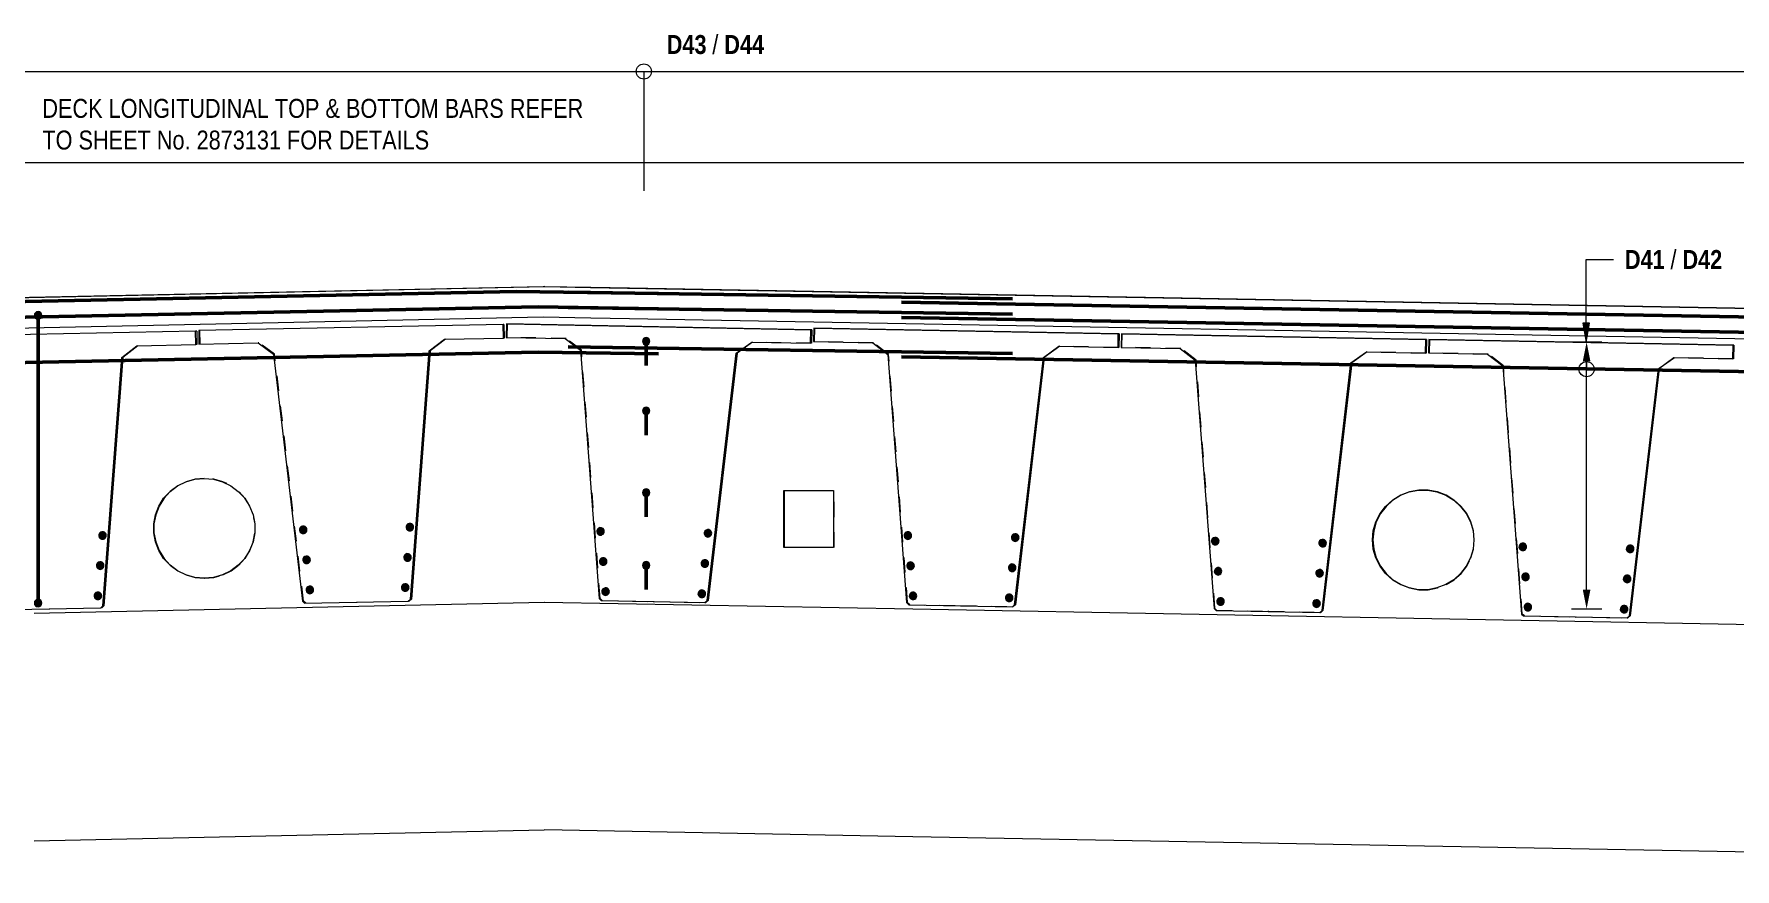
# Model space of a CAD drawing. Header units: metres. Extents: x -1138 to -1067, y 3 to 549.
# Drawn here: x -1085.27 to -1074.04, y 18.3 to 23.81 of the extents above; entities that cross this region are included whole.
import ezdxf

# ---------------------------------------------------------------- set-up
doc = ezdxf.new("R2010")
doc.units = ezdxf.units.M
doc.linetypes.add('JacobsDash', pattern=[0.0045, 0.003, -0.0015])
for name, color, linetype, lineweight in [('A-ANNO-NOTE', 7, 'Continuous', 9), ('A-DETL', 7, 'Continuous', 13), ('A-DETL-GENF', 7, 'Continuous', 9), ('A-FLOR', 7, 'Continuous', 50), ('G-ANNO-TEXT', 7, 'Continuous', 9), ('S-BEAM', 7, 'Continuous', 50), ('S-BEAM-HDLN', 7, 'JacobsDash', 18)]:
    doc.layers.add(name, color=color, linetype=linetype, lineweight=lineweight)
doc.styles.add('Arial Narrow', font='ARIALN.TTF', dxfattribs={"height": 0.125})
doc.styles.add('Arial Narrow_B', font='ARIALNB.TTF', dxfattribs={"height": 0.125})

# ---------------------------------------------------------------- blocks, each defined once
blk = doc.blocks.new('06_SFR_GCT_Girder_SuperT_BR08Edge_CS - Super T - 1815-6270606-DRG-2873133 - ELEVATION-ABUTMENT B INTEGRAL STITCH')
at = {"layer": 'S-BEAM', "lineweight": 13}
blk.add_line((-1112.446, 19.964), (-1112.444, 19.964), dxfattribs=at)
at = {"layer": 'S-BEAM-HDLN', "lineweight": 13}
blk.add_line((-1112.443, 19.964), (-1112.44, 19.965), dxfattribs=at)
blk = doc.blocks.new('06_SFR_GCT_Girder_SuperT_BR08Edge_CS - Super T - 1815-6270390-DRG-2873133 - ELEVATION-ABUTMENT B INTEGRAL STITCH')
at = {"layer": 'S-BEAM', "lineweight": 13}
blk.add_line((-1114.476, 20.002), (-1114.474, 20.002), dxfattribs=at)
at = {"layer": 'S-BEAM-HDLN', "lineweight": 13}
blk.add_line((-1114.473, 20.002), (-1114.47, 20.002), dxfattribs=at)
blk = doc.blocks.new('06_SFR_GCT_Girder_SuperT_BR08Edge_CS - Super T - 1815-6270051-DRG-2873133 - ELEVATION-ABUTMENT B INTEGRAL STITCH')
at = {"layer": 'S-BEAM', "lineweight": 13}
blk.add_line((-1116.506, 20.039), (-1116.504, 20.039), dxfattribs=at)
at = {"layer": 'S-BEAM-HDLN', "lineweight": 13}
blk.add_line((-1116.503, 20.039), (-1116.5, 20.039), dxfattribs=at)
blk = doc.blocks.new('06_SFR_GCT_Girder_SuperT_BR08Edge_CS - Super T - 1815-6269499-DRG-2873133 - ELEVATION-ABUTMENT B INTEGRAL STITCH')
at = {"layer": 'S-BEAM', "lineweight": 13}
for p, q in [((-1119.527, 21.897), (-1121.536, 21.856)), ((-1121.536, 21.856), (-1121.535, 21.766)), ((-1121.536, 21.856), (-1121.53, 21.856)), ((-1120.014, 21.722), (-1119.914, 21.799)), ((-1119.908, 21.799), (-1120.008, 21.722)), ((-1119.914, 21.799), (-1119.525, 21.807)), ((-1119.525, 21.807), (-1119.527, 21.897)), ((-1119.521, 21.897), (-1119.527, 21.897)), ((-1119.519, 21.807), (-1119.525, 21.807)), ((-1119.521, 21.897), (-1119.519, 21.807)), ((-1121.535, 21.766), (-1121.145, 21.774)), ((-1121.145, 21.774), (-1121.042, 21.701)), ((-1121.042, 21.701), (-1120.852, 20.068)), ((-1120.139, 20.082), (-1120.014, 21.722)), ((-1120.008, 21.722), (-1120.132, 20.083)), ((-1120.008, 21.722), (-1120.014, 21.722)), ((-1120.852, 20.068), (-1120.837, 20.055)), ((-1120.837, 20.055), (-1120.153, 20.069)), ((-1120.495, 20.062), (-1120.49, 20.062)), ((-1120.153, 20.069), (-1120.139, 20.082)), ((-1120.146, 20.069), (-1120.153, 20.069)), ((-1120.132, 20.083), (-1120.146, 20.069)), ((-1120.139, 20.082), (-1120.132, 20.083))]:
    blk.add_line(p, q, dxfattribs=at)
at = {"layer": 'S-BEAM-HDLN', "lineweight": 13}
for p, q in [((-1121.528, 21.766), (-1121.53, 21.856)), ((-1121.145, 21.774), (-1121.139, 21.774)), ((-1121.14, 21.774), (-1121.145, 21.774)), ((-1121.036, 21.701), (-1121.139, 21.774)), ((-1121.042, 21.701), (-1121.036, 21.701)), ((-1120.845, 20.068), (-1121.036, 21.701)), ((-1120.852, 20.068), (-1120.845, 20.068)), ((-1120.83, 20.055), (-1120.845, 20.068))]:
    blk.add_line(p, q, dxfattribs=at)
blk = doc.blocks.new('06_SFR_GCT_Girder_SuperT_BR08Edge_CS - Super T - 1815-6268857-DRG-2873133 - ELEVATION-ABUTMENT B INTEGRAL STITCH')
at = {"layer": 'S-BEAM', "lineweight": 13}
for p, q in [((-1121.557, 21.853), (-1123.567, 21.812)), ((-1123.567, 21.812), (-1123.565, 21.722)), ((-1123.567, 21.812), (-1123.56, 21.812)), ((-1121.555, 21.763), (-1121.557, 21.853)), ((-1121.55, 21.853), (-1121.557, 21.853)), ((-1121.55, 21.853), (-1121.549, 21.763)), ((-1123.565, 21.722), (-1123.175, 21.73)), ((-1123.175, 21.73), (-1123.072, 21.657)), ((-1122.169, 20.038), (-1122.045, 21.678)), ((-1122.038, 21.678), (-1122.162, 20.038)), ((-1122.045, 21.678), (-1121.945, 21.755)), ((-1122.038, 21.678), (-1122.045, 21.678)), ((-1121.938, 21.755), (-1122.038, 21.678)), ((-1121.945, 21.755), (-1121.555, 21.763)), ((-1121.549, 21.763), (-1121.555, 21.763)), ((-1123.072, 21.657), (-1122.882, 20.024)), ((-1122.882, 20.024), (-1122.867, 20.011)), ((-1122.867, 20.011), (-1122.183, 20.025)), ((-1122.525, 20.018), (-1122.52, 20.018)), ((-1122.183, 20.025), (-1122.169, 20.038)), ((-1122.176, 20.025), (-1122.183, 20.025)), ((-1122.162, 20.038), (-1122.176, 20.025)), ((-1122.169, 20.038), (-1122.162, 20.038))]:
    blk.add_line(p, q, dxfattribs=at)
at = {"layer": 'S-BEAM-HDLN', "lineweight": 13}
for p, q in [((-1123.558, 21.722), (-1123.56, 21.812)), ((-1123.175, 21.73), (-1123.169, 21.73)), ((-1123.17, 21.73), (-1123.175, 21.73)), ((-1123.066, 21.657), (-1123.168, 21.73)), ((-1123.072, 21.657), (-1123.066, 21.657)), ((-1122.875, 20.024), (-1123.066, 21.657)), ((-1122.882, 20.024), (-1122.875, 20.024)), ((-1122.86, 20.011), (-1122.875, 20.024))]:
    blk.add_line(p, q, dxfattribs=at)
blk = doc.blocks.new('06_SFR_GCT_Girder_SuperT_BR08Edge_CS - Super T - 1815-6269797-DRG-2873133 - ELEVATION-ABUTMENT B INTEGRAL STITCH')
at = {"layer": 'S-BEAM', "lineweight": 13}
for p, q in [((-1119.504, 21.9), (-1119.506, 21.81)), ((-1119.506, 21.81), (-1119.116, 21.803)), ((-1119.504, 21.9), (-1119.497, 21.901)), ((-1117.494, 21.862), (-1119.504, 21.9)), ((-1119.497, 21.901), (-1117.489, 21.862)), ((-1119.116, 21.803), (-1119.016, 21.726)), ((-1117.496, 21.772), (-1117.494, 21.862)), ((-1117.488, 21.862), (-1117.494, 21.862)), ((-1117.488, 21.862), (-1117.49, 21.772)), ((-1119.016, 21.726), (-1118.892, 20.086)), ((-1118.179, 20.073), (-1117.988, 21.707)), ((-1117.982, 21.707), (-1118.173, 20.073)), ((-1117.988, 21.707), (-1117.885, 21.78)), ((-1117.982, 21.707), (-1117.988, 21.707)), ((-1117.88, 21.78), (-1117.982, 21.707)), ((-1117.885, 21.78), (-1117.496, 21.772)), ((-1117.49, 21.772), (-1117.496, 21.772)), ((-1118.892, 20.086), (-1118.878, 20.073)), ((-1118.878, 20.073), (-1118.194, 20.06)), ((-1118.536, 20.066), (-1118.534, 20.067)), ((-1118.194, 20.06), (-1118.179, 20.073)), ((-1118.188, 20.06), (-1118.194, 20.06)), ((-1118.173, 20.073), (-1118.188, 20.06)), ((-1118.179, 20.073), (-1118.173, 20.073))]:
    blk.add_line(p, q, dxfattribs=at)
at = {"layer": 'S-BEAM-HDLN', "lineweight": 13}
for p, q in [((-1119.504, 21.81), (-1119.499, 21.811)), ((-1119.499, 21.811), (-1119.497, 21.9)), ((-1119.11, 21.803), (-1119.499, 21.811)), ((-1119.116, 21.803), (-1119.11, 21.803)), ((-1119.01, 21.726), (-1119.11, 21.803)), ((-1119.016, 21.726), (-1119.01, 21.726)), ((-1118.886, 20.087), (-1119.01, 21.726)), ((-1117.49, 21.772), (-1117.879, 21.78)), ((-1118.892, 20.086), (-1118.886, 20.087)), ((-1118.872, 20.073), (-1118.886, 20.086)), ((-1118.877, 20.073), (-1118.872, 20.073)), ((-1118.872, 20.073), (-1118.53, 20.067)), ((-1118.533, 20.067), (-1118.53, 20.067)), ((-1118.53, 20.067), (-1118.194, 20.06)), ((-1118.193, 20.06), (-1118.188, 20.06))]:
    blk.add_line(p, q, dxfattribs=at)
blk = doc.blocks.new('CS_DET_Rebar Combined - Multiple Bar-7584859-DRG-2873133 - ELEVATION-ABUTMENT B INTEGRAL STITCH')
at = {"layer": 'A-DETL-GENF'}
blk.add_hatch(color=256, dxfattribs=at).paths.add_polyline_path([(-1118.582, 21.761), (-1118.575, 21.762), (-1118.569, 21.765), (-1118.564, 21.769), (-1118.56, 21.774), (-1118.557, 21.78), (-1118.557, 21.786), (-1118.557, 21.793), (-1118.56, 21.799), (-1118.564, 21.804), (-1118.569, 21.808), (-1118.575, 21.81), (-1118.582, 21.811), (-1118.588, 21.81), (-1118.594, 21.808), (-1118.599, 21.804), (-1118.603, 21.799), (-1118.606, 21.793), (-1118.607, 21.786), (-1118.606, 21.78), (-1118.603, 21.774), (-1118.599, 21.769), (-1118.594, 21.765), (-1118.588, 21.762)])
at = {"layer": 'A-DETL-GENF', "lineweight": 50}
blk.add_line((-1118.582, 21.761), (-1118.582, 21.626), dxfattribs=at)
at = {"layer": 'A-DETL-GENF'}
for start, end in [(90, 270), (270, 90)]:
    blk.add_arc((-1118.582, 21.786), 0.025, start, end, dxfattribs=at)
blk = doc.blocks.new('CS_DET_Rebar Combined - Multiple Bar-7584869-DRG-2873133 - ELEVATION-ABUTMENT B INTEGRAL STITCH')
at = {"layer": 'A-DETL-GENF'}
for points in [[(-1122.597, 21.931), (-1122.591, 21.932), (-1122.585, 21.935), (-1122.579, 21.939), (-1122.575, 21.944), (-1122.573, 21.95), (-1122.572, 21.956), (-1122.573, 21.963), (-1122.575, 21.969), (-1122.579, 21.974), (-1122.585, 21.978), (-1122.591, 21.98), (-1122.597, 21.981), (-1122.603, 21.98), (-1122.61, 21.978), (-1122.615, 21.974), (-1122.619, 21.969), (-1122.621, 21.963), (-1122.622, 21.956), (-1122.621, 21.95), (-1122.619, 21.944), (-1122.615, 21.939), (-1122.61, 21.935), (-1122.603, 21.932)], [(-1122.597, 20.031), (-1122.591, 20.032), (-1122.585, 20.035), (-1122.579, 20.039), (-1122.575, 20.044), (-1122.573, 20.05), (-1122.572, 20.056), (-1122.573, 20.063), (-1122.575, 20.069), (-1122.579, 20.074), (-1122.585, 20.078), (-1122.591, 20.08), (-1122.597, 20.081), (-1122.603, 20.08), (-1122.61, 20.078), (-1122.615, 20.074), (-1122.619, 20.069), (-1122.621, 20.063), (-1122.622, 20.056), (-1122.621, 20.05), (-1122.619, 20.044), (-1122.615, 20.039), (-1122.61, 20.035), (-1122.603, 20.032)]]:
    blk.add_hatch(color=256, dxfattribs=at).paths.add_polyline_path(points)
at = {"layer": 'A-DETL-GENF', "lineweight": 50}
blk.add_line((-1122.597, 21.931), (-1122.597, 20.081), dxfattribs=at)
at = {"layer": 'A-DETL-GENF'}
for centre, start, end in [((-1122.597, 21.956), 90, 270), ((-1122.597, 21.956), 270, 90), ((-1122.597, 20.056), 90, 270), ((-1122.597, 20.056), 270, 90)]:
    blk.add_arc(centre, 0.025, start, end, dxfattribs=at)
blk = doc.blocks.new('B_Det_Reinf_Bar Section_2D - Reo Dot_Scale 50_Cog End-1695669-DRG-2873133 - ELEVATION-ABUTMENT B INTEGRAL STITCH')
at = {"layer": 'A-DETL-GENF'}
blk.add_hatch(color=256, dxfattribs=at).paths.add_polyline_path([(-1134.388, 19.799), (-1134.381, 19.8), (-1134.375, 19.802), (-1134.37, 19.806), (-1134.366, 19.812), (-1134.364, 19.818), (-1134.363, 19.824), (-1134.364, 19.831), (-1134.366, 19.837), (-1134.37, 19.842), (-1134.375, 19.846), (-1134.381, 19.848), (-1134.388, 19.849), (-1134.394, 19.848), (-1134.4, 19.846), (-1134.406, 19.842), (-1134.41, 19.835), (-1134.412, 19.83), (-1134.413, 19.824), (-1134.412, 19.817), (-1134.409, 19.811), (-1134.405, 19.806), (-1134.4, 19.802), (-1134.394, 19.8)])
for start, end in [(75.2239, 255.2239), (255.2239, 75.2239)]:
    blk.add_arc((-1134.388, 19.824), 0.025, start, end, dxfattribs=at)
blk = doc.blocks.new('B_Det_Reinf_Bar Section_2D - Reo Dot_Scale 50_Cog End-V8-DRG-2873133 - ELEVATION-ABUTMENT B INTEGRAL STITCH')
at = {"layer": 'A-DETL-GENF'}
blk.add_hatch(color=256, dxfattribs=at).paths.add_polyline_path([(-1120.158, 20.333), (-1120.151, 20.334), (-1120.145, 20.337), (-1120.14, 20.341), (-1120.136, 20.346), (-1120.134, 20.352), (-1120.133, 20.358), (-1120.134, 20.365), (-1120.136, 20.371), (-1120.14, 20.376), (-1120.145, 20.38), (-1120.151, 20.382), (-1120.158, 20.383), (-1120.164, 20.382), (-1120.17, 20.38), (-1120.175, 20.376), (-1120.179, 20.371), (-1120.182, 20.365), (-1120.183, 20.358), (-1120.182, 20.352), (-1120.179, 20.346), (-1120.175, 20.34), (-1120.17, 20.337), (-1120.164, 20.334)])
for start, end in [(75.2239, 255.2239), (255.2239, 75.2239)]:
    blk.add_arc((-1120.158, 20.358), 0.025, start, end, dxfattribs=at)
blk = doc.blocks.new('B_Det_Reinf_Bar Section_2D - Reo Dot_Scale 50_Cog End-V9-DRG-2873133 - ELEVATION-ABUTMENT B INTEGRAL STITCH')
at = {"layer": 'A-DETL-GENF'}
blk.add_hatch(color=256, dxfattribs=at).paths.add_polyline_path([(-1114.134, 20.228), (-1114.128, 20.229), (-1114.122, 20.231), (-1114.117, 20.235), (-1114.113, 20.24), (-1114.11, 20.249), (-1114.11, 20.253), (-1114.11, 20.259), (-1114.113, 20.265), (-1114.117, 20.271), (-1114.122, 20.275), (-1114.128, 20.277), (-1114.135, 20.278), (-1114.141, 20.277), (-1114.147, 20.274), (-1114.152, 20.27), (-1114.156, 20.265), (-1114.159, 20.259), (-1114.16, 20.253), (-1114.159, 20.246), (-1114.156, 20.24), (-1114.152, 20.235), (-1114.147, 20.231), (-1114.141, 20.229)])
for start, end in [(75.2239, 255.2239), (255.2239, 75.2239)]:
    blk.add_arc((-1114.135, 20.253), 0.025, start, end, dxfattribs=at)
blk = doc.blocks.new('T2D-REO-LIG-LONG - Scale 50-8566272-DRG-2873133 - ELEVATION-ABUTMENT B INTEGRAL STITCH')
at = {"layer": 'A-DETL-GENF', "lineweight": 50}
blk.add_line((-1105.122, 21.837), (-1116.896, 22.043), dxfattribs=at)
blk = doc.blocks.new('T2D-REO-LIG-LONG - Scale 50-8566273-DRG-2873133 - ELEVATION-ABUTMENT B INTEGRAL STITCH')
at = {"layer": 'A-DETL-GENF', "lineweight": 50}
blk.add_line((-1116.163, 22.065), (-1119.096, 22.109), dxfattribs=at)
blk = doc.blocks.new('T2D-REO-LIG-LONG - Scale 50-V10-DRG-2873133 - ELEVATION-ABUTMENT B INTEGRAL STITCH')
at = {"layer": 'A-DETL-GENF', "lineweight": 50}
for p, q in [((-1105.429, 21.483), (-1116.896, 21.683)), ((-1105.122, 21.477), (-1105.4, 21.482))]:
    blk.add_line(p, q, dxfattribs=at)
blk = doc.blocks.new('T2DExtentArrowReinf_v1 - Extent-7584820-DRG-2873133 - ELEVATION-ABUTMENT B INTEGRAL STITCH')
at = {"layer": 'A-DETL-GENF'}
for p, q in [((-1112.338, 21.779), (-1112.372, 21.779)), ((-1112.372, 20.144), (-1112.372, 21.654)), ((-1112.382, 20.019), (-1112.362, 20.019))]:
    blk.add_line(p, q, dxfattribs=at)
blk = doc.blocks.new('T2DExtentArrowReinf_v1 - Extent-7584874-DRG-2873133 - ELEVATION-ABUTMENT B INTEGRAL STITCH')
at = {"layer": 'A-DETL-GENF'}
blk.add_line((-1135.598, 22.967), (-1105.282, 22.967), dxfattribs=at)
blk = doc.blocks.new('T2DExtentArrowReinf_v1 - Extent-7584877-DRG-2873133 - ELEVATION-ABUTMENT B INTEGRAL STITCH')
at = {"layer": 'A-DETL-GENF'}
for p, q in [((-1135.598, 23.567), (-1105.282, 23.567)), ((-1118.597, 23.567), (-1118.597, 22.778))]:
    blk.add_line(p, q, dxfattribs=at)

msp = doc.modelspace()

# ---------------------------------------------------------------- hatches: boundary and pattern name
at = {"layer": 'A-ANNO-NOTE'}
for points in [[(-1074.992, 21.654), (-1075.017, 21.779), (-1075.042, 21.654), (-1075.036, 21.654)], [(-1075.017, 20.019), (-1074.992, 20.144), (-1075.042, 20.144), (-1075.036, 20.112)]]:
    msp.add_hatch(color=256, dxfattribs=at).paths.add_polyline_path(points)
at = {"layer": 'G-ANNO-TEXT'}
msp.add_hatch(color=256, dxfattribs=at).paths.add_polyline_path([(-1075.02, 21.779), (-1074.997, 21.904), (-1075.042, 21.904)])

# ---------------------------------------------------------------- linework, layer by layer
at = {"layer": 'A-ANNO-NOTE'}
for p, q in [((-1074.917, 21.779), (-1075.117, 21.779)), ((-1075.017, 21.654), (-1075.017, 21.604)), ((-1075.017, 20.144), (-1075.017, 20.194)), ((-1075.117, 20.019), (-1074.917, 20.019))]:
    msp.add_line(p, q, dxfattribs=at)
for centre in [(-1081.242, 23.567), (-1075.017, 21.601)]:
    msp.add_circle(centre, 0.05, dxfattribs=at)
at = {"layer": 'A-DETL', "lineweight": 50}
for p, q in [((-1082.086, 22.114), (-1087.188, 22.011)), ((-1081.146, 22.1), (-1082.086, 22.114)), ((-1081.941, 22.012), (-1087.188, 21.906)), ((-1081.146, 22), (-1081.941, 22.012)), ((-1081.941, 21.713), (-1093.234, 21.486)), ((-1081.146, 21.702), (-1081.941, 21.713))]:
    msp.add_line(p, q, dxfattribs=at)
at = {"layer": 'A-FLOR', "lineweight": 13}
for p, q in [((-1092.139, 21.929), (-1081.896, 22.147)), ((-1081.907, 22.146), (-1092.132, 21.928)), ((-1081.895, 22.147), (-1081.907, 22.146)), ((-1081.592, 22.14), (-1081.907, 22.146)), ((-1081.895, 22.147), (-1081.594, 22.141)), ((-1081.594, 22.141), (-1081.35, 22.137)), ((-1081.592, 22.14), (-1081.594, 22.141)), ((-1081.336, 22.136), (-1081.592, 22.14)), ((-1081.35, 22.137), (-1072.736, 21.981)), ((-1081.336, 22.136), (-1081.35, 22.137)), ((-1072.312, 21.972), (-1081.336, 22.136)), ((-1092.132, 21.728), (-1081.907, 21.946)), ((-1081.907, 21.946), (-1081.592, 21.94)), ((-1081.592, 21.94), (-1081.336, 21.936)), ((-1081.336, 21.936), (-1072.312, 21.772))]:
    msp.add_line(p, q, dxfattribs=at)
at = {"layer": 'G-ANNO-TEXT'}
for p, q in [((-1075.02, 22.326), (-1074.839, 22.326)), ((-1075.02, 21.779), (-1075.02, 22.326)), ((-1074.997, 21.904), (-1075.042, 21.904)), ((-1075.042, 21.904), (-1075.02, 21.779)), ((-1075.02, 21.779), (-1074.997, 21.904))]:
    msp.add_line(p, q, dxfattribs=at)
at = {"layer": 'S-BEAM', "lineweight": 13}
for p, q in [((-1080.119, 21.873), (-1080.121, 21.783)), ((-1078.11, 21.835), (-1080.119, 21.873)), ((-1080.119, 21.873), (-1080.113, 21.873)), ((-1080.113, 21.873), (-1078.104, 21.835)), ((-1078.111, 21.745), (-1078.11, 21.835)), ((-1078.104, 21.835), (-1078.11, 21.835)), ((-1078.104, 21.835), (-1078.106, 21.745)), ((-1078.089, 21.835), (-1078.091, 21.745)), ((-1076.079, 21.797), (-1078.089, 21.835)), ((-1078.089, 21.835), (-1078.083, 21.835)), ((-1078.083, 21.835), (-1076.074, 21.797)), ((-1076.081, 21.707), (-1076.079, 21.797)), ((-1076.074, 21.797), (-1076.079, 21.797)), ((-1076.074, 21.797), (-1076.076, 21.707)), ((-1076.059, 21.798), (-1076.06, 21.708)), ((-1074.049, 21.76), (-1076.059, 21.798)), ((-1076.059, 21.798), (-1076.053, 21.798)), ((-1076.053, 21.798), (-1074.044, 21.76)), ((-1080.121, 21.783), (-1079.731, 21.775)), ((-1079.731, 21.775), (-1079.631, 21.698)), ((-1079.631, 21.698), (-1079.507, 20.059)), ((-1078.794, 20.045), (-1078.604, 21.679)), ((-1078.598, 21.679), (-1078.789, 20.045)), ((-1078.604, 21.679), (-1078.501, 21.752)), ((-1078.598, 21.679), (-1078.604, 21.679)), ((-1078.495, 21.752), (-1078.598, 21.679)), ((-1078.501, 21.752), (-1078.111, 21.745)), ((-1078.106, 21.745), (-1078.111, 21.745)), ((-1078.091, 21.745), (-1077.701, 21.738)), ((-1077.701, 21.738), (-1077.601, 21.661)), ((-1076.574, 21.642), (-1076.471, 21.715)), ((-1076.466, 21.715), (-1076.568, 21.642)), ((-1076.471, 21.715), (-1076.081, 21.707)), ((-1076.076, 21.707), (-1076.081, 21.707)), ((-1076.06, 21.708), (-1075.671, 21.701)), ((-1075.671, 21.701), (-1075.571, 21.624)), ((-1074.543, 21.604), (-1074.44, 21.678)), ((-1074.436, 21.677), (-1074.538, 21.605)), ((-1074.44, 21.678), (-1074.051, 21.67)), ((-1074.051, 21.67), (-1074.049, 21.76)), ((-1074.044, 21.76), (-1074.049, 21.76)), ((-1074.044, 21.76), (-1074.046, 21.67)), ((-1077.601, 21.661), (-1077.477, 20.021)), ((-1076.764, 20.008), (-1076.574, 21.642)), ((-1076.568, 21.642), (-1076.759, 20.008)), ((-1076.568, 21.642), (-1076.574, 21.642)), ((-1075.571, 21.624), (-1075.447, 19.984)), ((-1074.734, 19.971), (-1074.543, 21.604)), ((-1074.538, 21.605), (-1074.729, 19.971)), ((-1074.538, 21.605), (-1074.543, 21.604)), ((-1074.046, 21.67), (-1074.051, 21.67)), ((-1080.319, 20.424), (-1080.319, 20.799)), ((-1080.319, 20.799), (-1079.989, 20.799)), ((-1080.316, 20.799), (-1080.316, 20.424)), ((-1079.989, 20.799), (-1079.989, 20.424)), ((-1079.989, 20.424), (-1080.319, 20.424)), ((-1081.901, 20.06), (-1085.269, 19.987)), ((-1079.466, 20.015), (-1081.899, 20.06)), ((-1079.507, 20.059), (-1079.493, 20.045)), ((-1079.493, 20.045), (-1078.809, 20.032)), ((-1067.689, 19.8), (-1079.466, 20.015)), ((-1078.809, 20.032), (-1078.794, 20.045)), ((-1078.803, 20.033), (-1078.809, 20.032)), ((-1078.789, 20.045), (-1078.803, 20.033)), ((-1078.794, 20.045), (-1078.789, 20.045)), ((-1077.477, 20.021), (-1077.463, 20.008)), ((-1077.463, 20.008), (-1076.779, 19.995)), ((-1076.779, 19.995), (-1076.764, 20.008)), ((-1076.773, 19.995), (-1076.779, 19.995)), ((-1076.759, 20.008), (-1076.773, 19.995)), ((-1076.764, 20.008), (-1076.759, 20.008)), ((-1075.447, 19.984), (-1075.433, 19.971)), ((-1075.433, 19.971), (-1074.749, 19.958)), ((-1074.749, 19.958), (-1074.734, 19.971)), ((-1074.744, 19.958), (-1074.749, 19.958)), ((-1074.729, 19.971), (-1074.744, 19.958)), ((-1074.734, 19.971), (-1074.729, 19.971)), ((-1085.269, 18.487), (-1081.901, 18.559)), ((-1081.899, 18.56), (-1079.466, 18.515)), ((-1079.466, 18.515), (-1067.689, 18.3))]:
    msp.add_line(p, q, dxfattribs=at)
at = {"layer": 'S-BEAM', "lineweight": 13, "flags": 128}
for points in [[(-1084.145, 20.22), (-1084.207, 20.226), (-1084.266, 20.242), (-1084.322, 20.269), (-1084.371, 20.306), (-1084.413, 20.351), (-1084.445, 20.403), (-1084.468, 20.46), (-1084.479, 20.52), (-1084.479, 20.58), (-1084.468, 20.64), (-1084.445, 20.697), (-1084.413, 20.749), (-1084.371, 20.794), (-1084.322, 20.831), (-1084.266, 20.858), (-1084.207, 20.874), (-1084.145, 20.88)], [(-1084.145, 20.88), (-1084.205, 20.874), (-1084.264, 20.858), (-1084.319, 20.831), (-1084.369, 20.794), (-1084.41, 20.749), (-1084.443, 20.697), (-1084.465, 20.64), (-1084.477, 20.58), (-1084.477, 20.52), (-1084.465, 20.46), (-1084.443, 20.403), (-1084.41, 20.351), (-1084.369, 20.306), (-1084.319, 20.269), (-1084.264, 20.242), (-1084.205, 20.226), (-1084.145, 20.22)], [(-1084.145, 20.88), (-1084.084, 20.874), (-1084.024, 20.858), (-1083.969, 20.831), (-1083.92, 20.794), (-1083.878, 20.749), (-1083.846, 20.697), (-1083.823, 20.64), (-1083.812, 20.58), (-1083.812, 20.52), (-1083.823, 20.46), (-1083.846, 20.403), (-1083.878, 20.351), (-1083.92, 20.306), (-1083.969, 20.269), (-1084.024, 20.242), (-1084.084, 20.226), (-1084.145, 20.22)], [(-1076.431, 20.473), (-1076.426, 20.534), (-1076.409, 20.592), (-1076.381, 20.647), (-1076.344, 20.695), (-1076.298, 20.736), (-1076.246, 20.768), (-1076.188, 20.79), (-1076.127, 20.802), (-1076.065, 20.802), (-1076.005, 20.79), (-1075.947, 20.768), (-1075.894, 20.736), (-1075.849, 20.695), (-1075.812, 20.647), (-1075.784, 20.592), (-1075.767, 20.534), (-1075.761, 20.473)], [(-1076.125, 20.802), (-1076.186, 20.79), (-1076.243, 20.768), (-1076.296, 20.736), (-1076.341, 20.695), (-1076.379, 20.647), (-1076.406, 20.592), (-1076.423, 20.534), (-1076.429, 20.473)], [(-1075.761, 20.473), (-1075.767, 20.412), (-1075.784, 20.354), (-1075.812, 20.299), (-1075.849, 20.251), (-1075.894, 20.21), (-1075.947, 20.178), (-1076.005, 20.156), (-1076.065, 20.144), (-1076.127, 20.144), (-1076.188, 20.156), (-1076.246, 20.178), (-1076.298, 20.21), (-1076.344, 20.251), (-1076.381, 20.299), (-1076.409, 20.354), (-1076.426, 20.412), (-1076.431, 20.473)], [(-1076.429, 20.473), (-1076.423, 20.412), (-1076.406, 20.354), (-1076.379, 20.299), (-1076.341, 20.251), (-1076.296, 20.21), (-1076.243, 20.178), (-1076.186, 20.156), (-1076.125, 20.144)]]:
    msp.add_lwpolyline(points, dxfattribs=at)
at = {"layer": 'S-BEAM-HDLN', "lineweight": 13}
for p, q in [((-1080.115, 21.783), (-1080.113, 21.872)), ((-1078.085, 21.746), (-1078.083, 21.835)), ((-1076.055, 21.708), (-1076.053, 21.798)), ((-1080.12, 21.783), (-1080.115, 21.783)), ((-1079.726, 21.775), (-1080.115, 21.783)), ((-1079.731, 21.775), (-1079.726, 21.775)), ((-1079.626, 21.698), (-1079.725, 21.775)), ((-1079.631, 21.698), (-1079.626, 21.698)), ((-1079.501, 20.059), (-1079.626, 21.698)), ((-1078.106, 21.745), (-1078.495, 21.752)), ((-1078.09, 21.745), (-1078.085, 21.746)), ((-1077.696, 21.738), (-1078.085, 21.746)), ((-1077.701, 21.738), (-1077.696, 21.738)), ((-1077.596, 21.661), (-1077.695, 21.737)), ((-1076.076, 21.707), (-1076.465, 21.715)), ((-1076.059, 21.708), (-1076.055, 21.708)), ((-1075.666, 21.701), (-1076.055, 21.708)), ((-1075.671, 21.701), (-1075.666, 21.701)), ((-1075.566, 21.624), (-1075.665, 21.7)), ((-1074.046, 21.67), (-1074.435, 21.678)), ((-1077.601, 21.661), (-1077.596, 21.661)), ((-1077.472, 20.022), (-1077.596, 21.661)), ((-1075.571, 21.624), (-1075.566, 21.624)), ((-1075.442, 19.984), (-1075.566, 21.624)), ((-1079.986, 20.424), (-1079.986, 20.799)), ((-1076.096, 20.803), (-1076.125, 20.802)), ((-1076.094, 20.803), (-1076.095, 20.803)), ((-1076.065, 20.802), (-1076.094, 20.803)), ((-1075.847, 20.696), (-1075.892, 20.736)), ((-1075.809, 20.647), (-1075.846, 20.695)), ((-1075.782, 20.593), (-1075.809, 20.647)), ((-1075.765, 20.534), (-1075.782, 20.592)), ((-1083.843, 20.403), (-1083.821, 20.459)), ((-1083.821, 20.46), (-1083.81, 20.519)), ((-1075.759, 20.474), (-1075.765, 20.534)), ((-1075.764, 20.413), (-1075.759, 20.473)), ((-1083.917, 20.306), (-1083.876, 20.351)), ((-1083.876, 20.351), (-1083.843, 20.402)), ((-1084.022, 20.242), (-1083.967, 20.269)), ((-1083.967, 20.269), (-1083.918, 20.306)), ((-1076.125, 20.144), (-1076.096, 20.143)), ((-1075.944, 20.178), (-1075.892, 20.21)), ((-1075.892, 20.21), (-1075.891, 20.211)), ((-1079.507, 20.059), (-1079.501, 20.059)), ((-1079.487, 20.045), (-1079.501, 20.058)), ((-1079.492, 20.045), (-1079.487, 20.045)), ((-1079.487, 20.045), (-1079.145, 20.039)), ((-1079.145, 20.039), (-1078.809, 20.033)), ((-1078.809, 20.033), (-1078.803, 20.033)), ((-1077.477, 20.021), (-1077.472, 20.022)), ((-1077.458, 20.008), (-1077.471, 20.021)), ((-1077.462, 20.008), (-1077.458, 20.008)), ((-1077.458, 20.008), (-1077.116, 20.002)), ((-1077.115, 20.002), (-1076.779, 19.995)), ((-1076.778, 19.995), (-1076.774, 19.995)), ((-1075.447, 19.984), (-1075.442, 19.984)), ((-1075.428, 19.971), (-1075.442, 19.984)), ((-1075.432, 19.971), (-1075.428, 19.971)), ((-1075.428, 19.971), (-1075.086, 19.965)), ((-1075.086, 19.965), (-1074.749, 19.958)), ((-1074.748, 19.958), (-1074.744, 19.958))]:
    msp.add_line(p, q, dxfattribs=at)
at = {"layer": 'S-BEAM-HDLN', "lineweight": 13, "flags": 128}
for points in [[(-1083.809, 20.52), (-1083.809, 20.58), (-1083.821, 20.64), (-1083.843, 20.697), (-1083.876, 20.749), (-1083.917, 20.794), (-1083.967, 20.831), (-1084.022, 20.858), (-1084.081, 20.874), (-1084.143, 20.88)], [(-1076.003, 20.791), (-1076.063, 20.802), (-1076.065, 20.802)], [(-1075.945, 20.769), (-1076.002, 20.79), (-1076.003, 20.791)], [(-1075.893, 20.737), (-1075.945, 20.768), (-1075.945, 20.769)], [(-1075.846, 20.252), (-1075.809, 20.299), (-1075.782, 20.354), (-1075.781, 20.354)], [(-1075.781, 20.354), (-1075.765, 20.412), (-1075.764, 20.413)], [(-1084.143, 20.22), (-1084.081, 20.226), (-1084.023, 20.242)], [(-1075.891, 20.211), (-1075.846, 20.251), (-1075.846, 20.251)], [(-1076.095, 20.143), (-1076.063, 20.144), (-1076.002, 20.156), (-1075.945, 20.178)]]:
    msp.add_lwpolyline(points, dxfattribs=at)

# ---------------------------------------------------------------- block references
at = {"layer": 'A-DETL-GENF'}
for name, p in [('T2DExtentArrowReinf_v1 - Extent-7584877-DRG-2873133 - ELEVATION-ABUTMENT B INTEGRAL STITCH', (37.355, 0)), ('T2DExtentArrowReinf_v1 - Extent-7584874-DRG-2873133 - ELEVATION-ABUTMENT B INTEGRAL STITCH', (37.355, 0)), ('T2D-REO-LIG-LONG - Scale 50-8566273-DRG-2873133 - ELEVATION-ABUTMENT B INTEGRAL STITCH', (37.355, 0)), ('T2D-REO-LIG-LONG - Scale 50-8566272-DRG-2873133 - ELEVATION-ABUTMENT B INTEGRAL STITCH', (37.355, 0)), ('CS_DET_Rebar Combined - Multiple Bar-7584869-DRG-2873133 - ELEVATION-ABUTMENT B INTEGRAL STITCH', (37.355, 0)), ('T2D-REO-LIG-LONG - Scale 50-8566273-DRG-2873133 - ELEVATION-ABUTMENT B INTEGRAL STITCH', (37.355, -0.1)), ('T2D-REO-LIG-LONG - Scale 50-8566272-DRG-2873133 - ELEVATION-ABUTMENT B INTEGRAL STITCH', (37.355, -0.1)), ('CS_DET_Rebar Combined - Multiple Bar-7584859-DRG-2873133 - ELEVATION-ABUTMENT B INTEGRAL STITCH', (37.355, 0)), ('T2D-REO-LIG-LONG - Scale 50-8566273-DRG-2873133 - ELEVATION-ABUTMENT B INTEGRAL STITCH', (37.355, -0.36)), ('T2D-REO-LIG-LONG - Scale 50-V10-DRG-2873133 - ELEVATION-ABUTMENT B INTEGRAL STITCH', (37.355, 0)), ('T2DExtentArrowReinf_v1 - Extent-7584820-DRG-2873133 - ELEVATION-ABUTMENT B INTEGRAL STITCH', (37.355, 0)), ('CS_DET_Rebar Combined - Multiple Bar-7584859-DRG-2873133 - ELEVATION-ABUTMENT B INTEGRAL STITCH', (37.355, -0.46)), ('CS_DET_Rebar Combined - Multiple Bar-7584859-DRG-2873133 - ELEVATION-ABUTMENT B INTEGRAL STITCH', (37.355, -1)), ('B_Det_Reinf_Bar Section_2D - Reo Dot_Scale 50_Cog End-1695669-DRG-2873133 - ELEVATION-ABUTMENT B INTEGRAL STITCH', (50.896, 0.716)), ('B_Det_Reinf_Bar Section_2D - Reo Dot_Scale 50_Cog End-1695669-DRG-2873133 - ELEVATION-ABUTMENT B INTEGRAL STITCH', (51.6, 0.734)), ('B_Det_Reinf_Bar Section_2D - Reo Dot_Scale 50_Cog End-1695669-DRG-2873133 - ELEVATION-ABUTMENT B INTEGRAL STITCH', (52.859, 0.706)), ('B_Det_Reinf_Bar Section_2D - Reo Dot_Scale 50_Cog End-1695669-DRG-2873133 - ELEVATION-ABUTMENT B INTEGRAL STITCH', (49.571, 0.679)), ('B_Det_Reinf_Bar Section_2D - Reo Dot_Scale 50_Cog End-1695669-DRG-2873133 - ELEVATION-ABUTMENT B INTEGRAL STITCH', (53.569, 0.693)), ('B_Det_Reinf_Bar Section_2D - Reo Dot_Scale 50_Cog End-1695669-DRG-2873133 - ELEVATION-ABUTMENT B INTEGRAL STITCH', (54.889, 0.678)), ('B_Det_Reinf_Bar Section_2D - Reo Dot_Scale 50_Cog End-1695669-DRG-2873133 - ELEVATION-ABUTMENT B INTEGRAL STITCH', (55.598, 0.665)), ('B_Det_Reinf_Bar Section_2D - Reo Dot_Scale 50_Cog End-1695669-DRG-2873133 - ELEVATION-ABUTMENT B INTEGRAL STITCH', (56.919, 0.641)), ('B_Det_Reinf_Bar Section_2D - Reo Dot_Scale 50_Cog End-1695669-DRG-2873133 - ELEVATION-ABUTMENT B INTEGRAL STITCH', (57.628, 0.628)), ('B_Det_Reinf_Bar Section_2D - Reo Dot_Scale 50_Cog End-1695669-DRG-2873133 - ELEVATION-ABUTMENT B INTEGRAL STITCH', (58.949, 0.604)), ('B_Det_Reinf_Bar Section_2D - Reo Dot_Scale 50_Cog End-1695669-DRG-2873133 - ELEVATION-ABUTMENT B INTEGRAL STITCH', (59.658, 0.591)), ('B_Det_Reinf_Bar Section_2D - Reo Dot_Scale 50_Cog End-1695669-DRG-2873133 - ELEVATION-ABUTMENT B INTEGRAL STITCH', (49.556, 0.48)), ('B_Det_Reinf_Bar Section_2D - Reo Dot_Scale 50_Cog End-1695669-DRG-2873133 - ELEVATION-ABUTMENT B INTEGRAL STITCH', (50.919, 0.518)), ('B_Det_Reinf_Bar Section_2D - Reo Dot_Scale 50_Cog End-V8-DRG-2873133 - ELEVATION-ABUTMENT B INTEGRAL STITCH', (37.355, 0)), ('B_Det_Reinf_Bar Section_2D - Reo Dot_Scale 50_Cog End-1695669-DRG-2873133 - ELEVATION-ABUTMENT B INTEGRAL STITCH', (52.877, 0.507)), ('CS_DET_Rebar Combined - Multiple Bar-7584859-DRG-2873133 - ELEVATION-ABUTMENT B INTEGRAL STITCH', (37.355, -1.48)), ('B_Det_Reinf_Bar Section_2D - Reo Dot_Scale 50_Cog End-1695669-DRG-2873133 - ELEVATION-ABUTMENT B INTEGRAL STITCH', (53.548, 0.494)), ('B_Det_Reinf_Bar Section_2D - Reo Dot_Scale 50_Cog End-1695669-DRG-2873133 - ELEVATION-ABUTMENT B INTEGRAL STITCH', (54.907, 0.479)), ('B_Det_Reinf_Bar Section_2D - Reo Dot_Scale 50_Cog End-1695669-DRG-2873133 - ELEVATION-ABUTMENT B INTEGRAL STITCH', (55.578, 0.466)), ('B_Det_Reinf_Bar Section_2D - Reo Dot_Scale 50_Cog End-1695669-DRG-2873133 - ELEVATION-ABUTMENT B INTEGRAL STITCH', (56.937, 0.442)), ('B_Det_Reinf_Bar Section_2D - Reo Dot_Scale 50_Cog End-V9-DRG-2873133 - ELEVATION-ABUTMENT B INTEGRAL STITCH', (37.355, 0)), ('B_Det_Reinf_Bar Section_2D - Reo Dot_Scale 50_Cog End-1695669-DRG-2873133 - ELEVATION-ABUTMENT B INTEGRAL STITCH', (58.967, 0.405)), ('B_Det_Reinf_Bar Section_2D - Reo Dot_Scale 50_Cog End-1695669-DRG-2873133 - ELEVATION-ABUTMENT B INTEGRAL STITCH', (59.638, 0.392)), ('B_Det_Reinf_Bar Section_2D - Reo Dot_Scale 50_Cog End-1695669-DRG-2873133 - ELEVATION-ABUTMENT B INTEGRAL STITCH', (49.54, 0.28)), ('B_Det_Reinf_Bar Section_2D - Reo Dot_Scale 50_Cog End-1695669-DRG-2873133 - ELEVATION-ABUTMENT B INTEGRAL STITCH', (50.94, 0.319)), ('B_Det_Reinf_Bar Section_2D - Reo Dot_Scale 50_Cog End-1695669-DRG-2873133 - ELEVATION-ABUTMENT B INTEGRAL STITCH', (51.57, 0.335)), ('B_Det_Reinf_Bar Section_2D - Reo Dot_Scale 50_Cog End-1695669-DRG-2873133 - ELEVATION-ABUTMENT B INTEGRAL STITCH', (52.893, 0.308)), ('B_Det_Reinf_Bar Section_2D - Reo Dot_Scale 50_Cog End-1695669-DRG-2873133 - ELEVATION-ABUTMENT B INTEGRAL STITCH', (53.528, 0.294)), ('B_Det_Reinf_Bar Section_2D - Reo Dot_Scale 50_Cog End-1695669-DRG-2873133 - ELEVATION-ABUTMENT B INTEGRAL STITCH', (54.923, 0.28)), ('B_Det_Reinf_Bar Section_2D - Reo Dot_Scale 50_Cog End-1695669-DRG-2873133 - ELEVATION-ABUTMENT B INTEGRAL STITCH', (55.558, 0.267)), ('B_Det_Reinf_Bar Section_2D - Reo Dot_Scale 50_Cog End-1695669-DRG-2873133 - ELEVATION-ABUTMENT B INTEGRAL STITCH', (56.953, 0.243)), ('B_Det_Reinf_Bar Section_2D - Reo Dot_Scale 50_Cog End-1695669-DRG-2873133 - ELEVATION-ABUTMENT B INTEGRAL STITCH', (57.588, 0.229)), ('B_Det_Reinf_Bar Section_2D - Reo Dot_Scale 50_Cog End-1695669-DRG-2873133 - ELEVATION-ABUTMENT B INTEGRAL STITCH', (58.983, 0.206)), ('B_Det_Reinf_Bar Section_2D - Reo Dot_Scale 50_Cog End-1695669-DRG-2873133 - ELEVATION-ABUTMENT B INTEGRAL STITCH', (59.618, 0.192))]:
    msp.add_blockref(name, p, dxfattribs=at)
at = {"layer": 'S-BEAM-HDLN', "lineweight": 13}
for name in ['06_SFR_GCT_Girder_SuperT_BR08Edge_CS - Super T - 1815-6268857-DRG-2873133 - ELEVATION-ABUTMENT B INTEGRAL STITCH', '06_SFR_GCT_Girder_SuperT_BR08Edge_CS - Super T - 1815-6269499-DRG-2873133 - ELEVATION-ABUTMENT B INTEGRAL STITCH', '06_SFR_GCT_Girder_SuperT_BR08Edge_CS - Super T - 1815-6269797-DRG-2873133 - ELEVATION-ABUTMENT B INTEGRAL STITCH', '06_SFR_GCT_Girder_SuperT_BR08Edge_CS - Super T - 1815-6270051-DRG-2873133 - ELEVATION-ABUTMENT B INTEGRAL STITCH', '06_SFR_GCT_Girder_SuperT_BR08Edge_CS - Super T - 1815-6270390-DRG-2873133 - ELEVATION-ABUTMENT B INTEGRAL STITCH', '06_SFR_GCT_Girder_SuperT_BR08Edge_CS - Super T - 1815-6270606-DRG-2873133 - ELEVATION-ABUTMENT B INTEGRAL STITCH']:
    msp.add_blockref(name, (37.355, 0), dxfattribs=at)

# ---------------------------------------------------------------- texts
at = {"layer": 'G-ANNO-TEXT', "insert": (-1081.091, 23.808), "char_height": 0.125, "attachment_point": 1, "style": 'Arial Narrow_B', "bg_fill": 3, "box_fill_scale": 1, "bg_fill_color": 256, "bg_fill_transparency": 0}
msp.add_mtext('D43', dxfattribs=at)

# ---------------------------------------------------------------- next in the draw order: texts
at = {"layer": 'G-ANNO-TEXT', "char_height": 0.125, "attachment_point": 1, "bg_fill": 3, "box_fill_scale": 1, "bg_fill_color": 256, "bg_fill_transparency": 0}
for s, insert, style in [(' / ', (-1080.83, 23.808), 'Arial Narrow'), ('DECK LONGITUDINAL TOP & BOTTOM BARS REFER', (-1085.214, 23.386), 'Arial Narrow'), ('TO SHEET No. 2873131 FOR DETAILS', (-1085.214, 23.177), 'Arial Narrow'), ('D41', (-1074.764, 22.388), 'Arial Narrow_B')]:
    msp.add_mtext(s, dxfattribs=dict(at, insert=insert, style=style))

# ---------------------------------------------------------------- next in the draw order: texts
for s, insert, style in [('D44', (-1080.711, 23.808), 'Arial Narrow_B'), (' / ', (-1074.503, 22.388), 'Arial Narrow')]:
    msp.add_mtext(s, dxfattribs=dict(at, insert=insert, style=style))

# ---------------------------------------------------------------- next in the draw order: texts
at = {"layer": 'G-ANNO-TEXT', "insert": (-1074.384, 22.388), "char_height": 0.125, "attachment_point": 1, "style": 'Arial Narrow_B', "bg_fill": 3, "box_fill_scale": 1, "bg_fill_color": 256, "bg_fill_transparency": 0}
msp.add_mtext('D42', dxfattribs=at)

doc.saveas('drawing.dxf')
